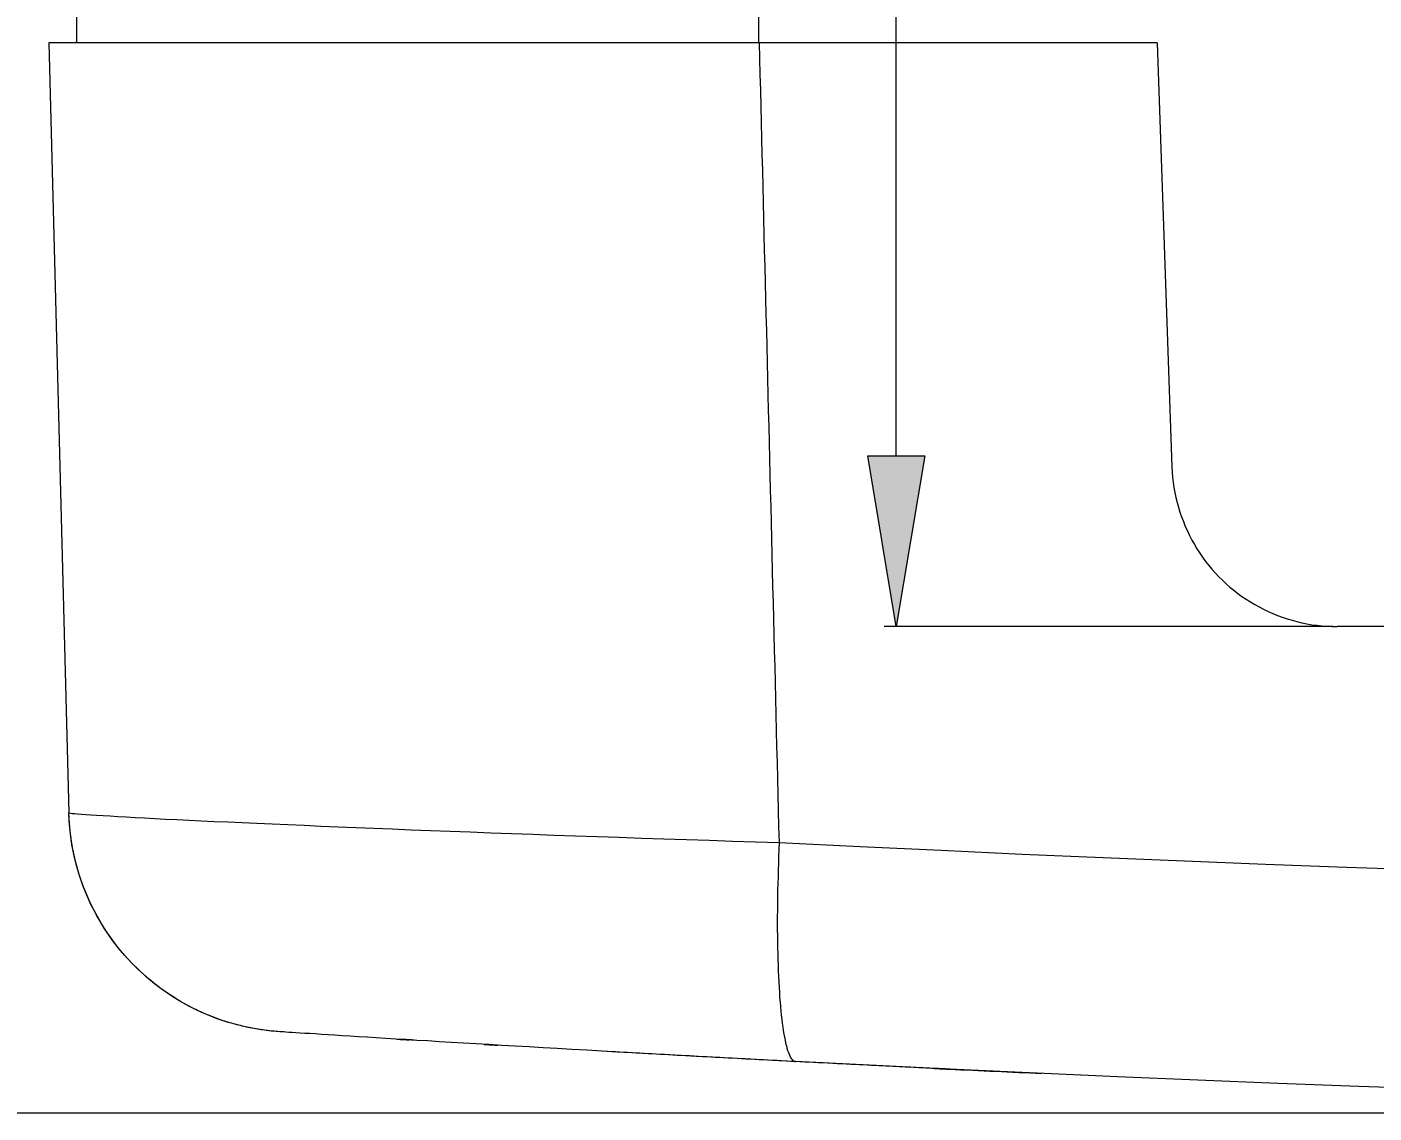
# Model space of a CAD drawing. Header units: inches. Extents: x 0 to 40, y 35.9 to 64.1.
# Drawn here: x 5.09 to 6.418, y 55.698 to 56.769 of the extents above; entities that cross this region are included whole.
import ezdxf

# ---------------------------------------------------------------- set-up
doc = ezdxf.new("R2010")
doc.units = ezdxf.units.IN
doc.header["$MEASUREMENT"] = 0
doc.layers.add('2', color=7, linetype='Continuous')

# ---------------------------------------------------------------- blocks, each defined once
blk = doc.blocks.new('block 739')
at = {"layer": '2', "color": 7, "lineweight": 18, "true_color": 0xffffff}
blk.add_lwpolyline([(9.2768, 56.1775), (6.3813, 56.1775)], dxfattribs=at)
blk = doc.blocks.new('block 742')
at = {"layer": '2', "color": 7, "lineweight": 18, "true_color": 0xffffff}
blk.add_lwpolyline([(6.0117, 56.753), (5.8117, 56.753)], dxfattribs=at)
blk = doc.blocks.new('block 754')
at = {"layer": '2', "color": 7, "lineweight": 18, "true_color": 0xffffff}
blk.add_lwpolyline([(5.1115, 56.753), (5.1313, 55.994)], dxfattribs=at)
blk = doc.blocks.new('block 755')
at = {"layer": '2', "color": 7, "lineweight": 18, "true_color": 0xffffff}
blk.add_lwpolyline([(6.2038, 56.753), (6.2184, 56.3349)], dxfattribs=at)
blk = doc.blocks.new('block 757')
at = {"layer": '2', "color": 7, "lineweight": 18, "true_color": 0xffffff}
blk.add_lwpolyline([(5.8117, 56.753), (5.1115, 56.753)], dxfattribs=at)
blk = doc.blocks.new('block 1086')
at = {"layer": '2', "color": 80, "lineweight": 18, "true_color": 0x3fff00}
blk.add_open_spline([(5.2549, 55.8007), (5.1811, 55.8372), (5.1335, 55.9116), (5.1313, 55.994)], degree=3, dxfattribs=at)
blk = doc.blocks.new('block 1087')
at = {"layer": '2', "color": 7, "lineweight": 18, "true_color": 0xffffff}
blk.add_open_spline([(5.3391, 55.7781), (5.2244, 55.7855), (5.1343, 55.8791), (5.1313, 55.994)], degree=3, dxfattribs=at)
blk = doc.blocks.new('block 1128')
at = {"layer": '2', "color": 80, "lineweight": 18, "true_color": 0x3fff00}
blk.add_open_spline([(5.9991, 55.7412), (6.0295, 55.7398), (6.0598, 55.7384), (6.0902, 55.737)], degree=3, dxfattribs=at)
blk = doc.blocks.new('block 1221')
at = {"layer": '2', "color": 7, "lineweight": 18, "true_color": 0xffffff}
blk.add_lwpolyline([(5.8113, 56.753), (5.8113, 56.7536), (5.8113, 56.7542), (5.8113, 56.7549), (5.8113, 56.7555), (5.8113, 56.7562), (5.8113, 56.7568), (5.8113, 56.7574), (5.8113, 56.7581), (5.8113, 56.7587), (5.8113, 56.7594), (5.8113, 56.76), (5.8113, 56.7606), (5.8113, 56.7613), (5.8113, 56.7619), (5.8113, 56.7626), (5.8113, 56.7632), (5.8113, 56.7638), (5.8113, 56.7645), (5.8113, 56.7651), (5.8113, 56.7658), (5.8113, 56.7664), (5.8113, 56.767), (5.8113, 56.7677), (5.8113, 56.7683), (5.8113, 56.769), (5.8113, 56.7696), (5.8113, 56.7702), (5.8113, 56.7709), (5.8113, 56.7715), (5.8113, 56.7722), (5.8113, 56.7728), (5.8113, 56.7734), (5.8113, 56.7741), (5.8113, 56.7747), (5.8113, 56.7753), (5.8113, 56.776), (5.8113, 56.7766), (5.8113, 56.7773), (5.8113, 56.7779), (5.8113, 56.7785), (5.8113, 56.7792), (5.8113, 56.7798), (5.8113, 56.7805), (5.8113, 56.7811), (5.8113, 56.7818), (5.8113, 56.7824), (5.8113, 56.783), (5.8113, 56.7837), (5.8113, 56.7843), (5.8113, 56.7849)], dxfattribs=at)
blk = doc.blocks.new('block 1222')
at = {"layer": '2', "color": 7, "lineweight": 18, "true_color": 0xffffff}
blk.add_lwpolyline([(6.4817, 55.7214), (6.4025, 55.7242), (6.3232, 55.7272), (6.2439, 55.7304), (6.1647, 55.7337), (6.0854, 55.7372), (6.0061, 55.7409), (5.9268, 55.7447), (5.8476, 55.7487)], dxfattribs=at)
blk = doc.blocks.new('block 1223')
at = {"layer": '2', "color": 80, "lineweight": 18, "true_color": 0x3fff00}
blk.add_lwpolyline([(5.9991, 55.7412), (5.9989, 55.7412), (5.9985, 55.7412), (5.9981, 55.7412), (5.9976, 55.7413), (5.9969, 55.7413), (5.9962, 55.7413), (5.9954, 55.7414), (5.9945, 55.7414), (5.9934, 55.7415), (5.9923, 55.7415), (5.9911, 55.7416), (5.9898, 55.7416), (5.9884, 55.7417), (5.9869, 55.7418), (5.9853, 55.7419), (5.9835, 55.7419), (5.9817, 55.742), (5.9798, 55.7421), (5.9778, 55.7422), (5.9757, 55.7423), (5.9736, 55.7424), (5.9713, 55.7425), (5.9689, 55.7426), (5.9664, 55.7427), (5.9639, 55.7429), (5.9612, 55.743), (5.9584, 55.7431), (5.9556, 55.7433), (5.9527, 55.7434), (5.9496, 55.7436), (5.9465, 55.7437), (5.9433, 55.7439), (5.94, 55.744), (5.9366, 55.7442), (5.9331, 55.7444), (5.9295, 55.7446), (5.9258, 55.7447), (5.922, 55.7449), (5.9182, 55.7451), (5.9142, 55.7453), (5.9102, 55.7455), (5.906, 55.7457), (5.9018, 55.7459), (5.8975, 55.7462), (5.8931, 55.7464), (5.8886, 55.7466), (5.8841, 55.7468), (5.8794, 55.7471), (5.8746, 55.7473), (5.8698, 55.7475)], dxfattribs=at)
blk = doc.blocks.new('block 1224')
at = {"layer": '2', "color": 80, "lineweight": 18, "true_color": 0x3fff00}
blk.add_open_spline([(5.4548, 55.7708), (5.455, 55.7708), (5.4551, 55.7708), (5.4551, 55.7708), (5.4553, 55.7708), (5.4554, 55.7708), (5.4554, 55.7708), (5.4555, 55.7708), (5.4557, 55.7708), (5.4557, 55.7708), (5.4559, 55.7708), (5.456, 55.7708), (5.456, 55.7708), (5.4562, 55.7707), (5.4564, 55.7707), (5.4564, 55.7707), (5.4564, 55.7707), (5.4566, 55.7707), (5.4566, 55.7707), (5.4566, 55.7707), (5.4568, 55.7707), (5.4568, 55.7707), (5.4568, 55.7707), (5.4569, 55.7707), (5.4569, 55.7707), (5.4569, 55.7707), (5.4571, 55.7707), (5.4571, 55.7707), (5.4571, 55.7707), (5.4573, 55.7707), (5.4573, 55.7707), (5.4573, 55.7707), (5.4575, 55.7707), (5.4575, 55.7707), (5.4575, 55.7707), (5.4577, 55.7707), (5.4577, 55.7707), (5.4577, 55.7707), (5.4579, 55.7706), (5.4579, 55.7706), (5.4579, 55.7706), (5.4582, 55.7706), (5.4582, 55.7706), (5.4582, 55.7706), (5.4584, 55.7706), (5.4584, 55.7706), (5.4584, 55.7706), (5.4586, 55.7706), (5.4586, 55.7706), (5.4586, 55.7706), (5.4588, 55.7706), (5.4588, 55.7706), (5.4588, 55.7706), (5.459, 55.7706), (5.459, 55.7706), (5.459, 55.7706), (5.4593, 55.7705), (5.4593, 55.7705), (5.4593, 55.7705), (5.4595, 55.7705), (5.4595, 55.7705), (5.4595, 55.7705), (5.4598, 55.7705), (5.4598, 55.7705), (5.4598, 55.7705), (5.46, 55.7705), (5.46, 55.7705), (5.46, 55.7705), (5.4603, 55.7705), (5.4603, 55.7705), (5.4603, 55.7705), (5.4605, 55.7705), (5.4605, 55.7705), (5.4605, 55.7705), (5.4608, 55.7704), (5.4608, 55.7704), (5.4608, 55.7704), (5.461, 55.7704), (5.461, 55.7704), (5.461, 55.7704), (5.4613, 55.7704), (5.4613, 55.7704), (5.4613, 55.7704), (5.4616, 55.7704), (5.4616, 55.7704), (5.4616, 55.7704), (5.4619, 55.7704), (5.4619, 55.7704), (5.4619, 55.7704), (5.4621, 55.7704), (5.4621, 55.7704), (5.4621, 55.7704), (5.4624, 55.7704), (5.4624, 55.7704), (5.4624, 55.7704), (5.4627, 55.7703), (5.4627, 55.7703), (5.4627, 55.7703), (5.463, 55.7703), (5.463, 55.7703), (5.463, 55.7703), (5.4633, 55.7703), (5.4633, 55.7703), (5.4633, 55.7703), (5.4636, 55.7703), (5.4636, 55.7703), (5.4636, 55.7703), (5.4639, 55.7703), (5.4639, 55.7703), (5.4639, 55.7703), (5.4642, 55.7702), (5.4642, 55.7702), (5.4642, 55.7702), (5.4645, 55.7702), (5.4645, 55.7702), (5.4645, 55.7702), (5.4649, 55.7702), (5.4649, 55.7702), (5.4649, 55.7702), (5.4652, 55.7702), (5.4652, 55.7702), (5.4652, 55.7702), (5.4655, 55.7702), (5.4655, 55.7702), (5.4655, 55.7702), (5.4658, 55.7701), (5.4658, 55.7701), (5.4658, 55.7701), (5.4662, 55.7701), (5.4662, 55.7701), (5.4662, 55.7701), (5.4665, 55.7701), (5.4665, 55.7701), (5.4665, 55.7701), (5.4668, 55.7701), (5.4668, 55.7701)], degree=3, knots=[0, 0, 0, 0, 1, 1, 1, 2, 2, 2, 3, 3, 3, 4, 4, 4, 5, 5, 5, 6, 6, 6, 7, 7, 7, 8, 8, 8, 9, 9, 9, 10, 10, 10, 11, 11, 11, 12, 12, 12, 13, 13, 13, 14, 14, 14, 15, 15, 15, 16, 16, 16, 17, 17, 17, 18, 18, 18, 19, 19, 19, 20, 20, 20, 21, 21, 21, 22, 22, 22, 23, 23, 23, 24, 24, 24, 25, 25, 25, 26, 26, 26, 27, 27, 27, 28, 28, 28, 29, 29, 29, 30, 30, 30, 31, 31, 31, 32, 32, 32, 33, 33, 33, 34, 34, 34, 35, 35, 35, 36, 36, 36, 37, 37, 37, 38, 38, 38, 39, 39, 39, 40, 40, 40, 41, 41, 41, 42, 42, 42, 43, 43, 43, 44, 44, 44, 45, 45, 45, 45], dxfattribs=at)
blk = doc.blocks.new('block 1225')
at = {"layer": '2', "color": 80, "lineweight": 18, "true_color": 0x3fff00}
blk.add_lwpolyline([(5.8698, 55.7475), (5.8652, 55.7478), (5.8607, 55.748), (5.8562, 55.7482), (5.8517, 55.7485), (5.8472, 55.7487), (5.8427, 55.7489), (5.8382, 55.7492), (5.8337, 55.7494), (5.8293, 55.7496), (5.8248, 55.7498), (5.8204, 55.7501), (5.816, 55.7503), (5.8116, 55.7505), (5.8072, 55.7508), (5.8029, 55.751), (5.7985, 55.7512), (5.7942, 55.7514), (5.7899, 55.7517), (5.7855, 55.7519), (5.7812, 55.7521), (5.777, 55.7524), (5.7727, 55.7526), (5.7684, 55.7528), (5.7642, 55.753), (5.7599, 55.7533), (5.7557, 55.7535), (5.7515, 55.7537), (5.7473, 55.7539), (5.7431, 55.7542), (5.739, 55.7544), (5.7348, 55.7546), (5.7307, 55.7548), (5.7265, 55.7551), (5.7224, 55.7553), (5.7183, 55.7555), (5.7142, 55.7557), (5.7102, 55.756), (5.7061, 55.7562), (5.7021, 55.7564), (5.698, 55.7566), (5.694, 55.7569), (5.69, 55.7571), (5.686, 55.7573), (5.682, 55.7575), (5.6781, 55.7577), (5.6741, 55.758), (5.6702, 55.7582), (5.6663, 55.7584), (5.6623, 55.7586), (5.6584, 55.7588)], dxfattribs=at)
blk = doc.blocks.new('block 1226')
at = {"layer": '2', "color": 80, "lineweight": 18, "true_color": 0x3fff00}
blk.add_open_spline([(5.4717, 55.7698), (5.4716, 55.7698), (5.4715, 55.7698), (5.4715, 55.7698), (5.4714, 55.7698), (5.4713, 55.7698), (5.4713, 55.7698), (5.4712, 55.7698), (5.4711, 55.7698), (5.4711, 55.7698), (5.471, 55.7698), (5.4709, 55.7698), (5.4709, 55.7698), (5.4708, 55.7698), (5.4707, 55.7698), (5.4707, 55.7698), (5.4706, 55.7699), (5.4705, 55.7699), (5.4705, 55.7699), (5.4704, 55.7699), (5.4703, 55.7699), (5.4703, 55.7699), (5.4702, 55.7699), (5.4701, 55.7699), (5.4701, 55.7699), (5.4701, 55.7699), (5.47, 55.7699), (5.47, 55.7699), (5.4698, 55.7699), (5.4698, 55.7699), (5.4698, 55.7699), (5.4697, 55.7699), (5.4696, 55.7699), (5.4696, 55.7699), (5.4695, 55.7699), (5.4694, 55.7699), (5.4694, 55.7699), (5.4693, 55.7699), (5.4692, 55.7699), (5.4692, 55.7699), (5.4691, 55.7699), (5.469, 55.77), (5.469, 55.77), (5.4689, 55.77), (5.4688, 55.77), (5.4688, 55.77), (5.4687, 55.77), (5.4686, 55.77), (5.4686, 55.77), (5.4685, 55.77), (5.4684, 55.77), (5.4684, 55.77), (5.4683, 55.77), (5.4682, 55.77), (5.4682, 55.77), (5.4681, 55.77), (5.468, 55.77), (5.468, 55.77), (5.4679, 55.77), (5.4678, 55.77), (5.4678, 55.77), (5.4677, 55.77), (5.4676, 55.77), (5.4676, 55.77), (5.4675, 55.77), (5.4674, 55.77), (5.4674, 55.77), (5.4673, 55.77), (5.4672, 55.7701), (5.4672, 55.7701), (5.4671, 55.7701), (5.467, 55.7701), (5.467, 55.7701), (5.467, 55.7701), (5.4668, 55.7701), (5.4668, 55.7701)], degree=3, knots=[0, 0, 0, 0, 1, 1, 1, 2, 2, 2, 3, 3, 3, 4, 4, 4, 5, 5, 5, 6, 6, 6, 7, 7, 7, 8, 8, 8, 9, 9, 9, 10, 10, 10, 11, 11, 11, 12, 12, 12, 13, 13, 13, 14, 14, 14, 15, 15, 15, 16, 16, 16, 17, 17, 17, 18, 18, 18, 19, 19, 19, 20, 20, 20, 21, 21, 21, 22, 22, 22, 23, 23, 23, 24, 24, 24, 25, 25, 25, 25], dxfattribs=at)
blk = doc.blocks.new('block 1227')
at = {"layer": '2', "color": 80, "lineweight": 18, "true_color": 0x3fff00}
blk.add_lwpolyline([(5.3391, 55.7781), (5.3374, 55.7782), (5.3358, 55.7784), (5.3341, 55.7785), (5.3324, 55.7786), (5.3308, 55.7788), (5.3291, 55.779), (5.3274, 55.7792), (5.3258, 55.7794), (5.3241, 55.7796), (5.3224, 55.7799), (5.3207, 55.7801), (5.319, 55.7804), (5.3173, 55.7806), (5.3156, 55.7809), (5.3139, 55.7812), (5.3122, 55.7815), (5.3105, 55.7819), (5.3088, 55.7822), (5.3071, 55.7826), (5.3054, 55.783), (5.3037, 55.7833), (5.302, 55.7837), (5.3003, 55.7841), (5.2986, 55.7846), (5.2969, 55.785), (5.2952, 55.7855), (5.2935, 55.7859), (5.2918, 55.7864), (5.2901, 55.7869), (5.2884, 55.7874), (5.2867, 55.788), (5.285, 55.7885), (5.2833, 55.789), (5.2816, 55.7896), (5.2799, 55.7902), (5.2782, 55.7908), (5.2765, 55.7914), (5.2748, 55.792), (5.2731, 55.7927), (5.2715, 55.7933), (5.2698, 55.794), (5.2681, 55.7947), (5.2664, 55.7954), (5.2648, 55.7961), (5.2631, 55.7968), (5.2615, 55.7976), (5.2598, 55.7983), (5.2582, 55.7991), (5.2565, 55.7999), (5.2549, 55.8007)], dxfattribs=at)
blk = doc.blocks.new('block 1228')
at = {"layer": '2', "color": 7, "lineweight": 18, "true_color": 0xffffff}
blk.add_lwpolyline([(5.9845, 55.7419), (5.9849, 55.7419), (5.9852, 55.7419), (5.9855, 55.7419), (5.9858, 55.7418), (5.9861, 55.7418), (5.9864, 55.7418), (5.9867, 55.7418), (5.987, 55.7418), (5.9873, 55.7418), (5.9876, 55.7417), (5.988, 55.7417), (5.9883, 55.7417), (5.9886, 55.7417), (5.9889, 55.7417), (5.9892, 55.7417), (5.9895, 55.7417), (5.9898, 55.7416), (5.9901, 55.7416), (5.9904, 55.7416), (5.9907, 55.7416), (5.991, 55.7416), (5.9913, 55.7416), (5.9916, 55.7416), (5.992, 55.7415), (5.9923, 55.7415), (5.9926, 55.7415), (5.9929, 55.7415), (5.9932, 55.7415), (5.9935, 55.7415), (5.9938, 55.7415), (5.9941, 55.7414), (5.9944, 55.7414), (5.9947, 55.7414), (5.995, 55.7414), (5.9953, 55.7414), (5.9956, 55.7414), (5.9959, 55.7414), (5.9962, 55.7413), (5.9965, 55.7413), (5.9968, 55.7413), (5.9971, 55.7413), (5.9974, 55.7413), (5.9977, 55.7413), (5.998, 55.7413), (5.9983, 55.7412), (5.9986, 55.7412), (5.9989, 55.7412), (5.9992, 55.7412), (5.9995, 55.7412), (5.9998, 55.7412)], dxfattribs=at)
blk = doc.blocks.new('block 1230')
at = {"layer": '2', "color": 7, "lineweight": 18, "true_color": 0xffffff}
blk.add_lwpolyline([(5.1392, 56.753), (5.1392, 56.7536), (5.1392, 56.7542), (5.1392, 56.7549), (5.1392, 56.7555), (5.1392, 56.7562), (5.1392, 56.7568), (5.1392, 56.7574), (5.1392, 56.7581), (5.1392, 56.7587), (5.1392, 56.7594), (5.1392, 56.76), (5.1392, 56.7606), (5.1392, 56.7613), (5.1392, 56.7619), (5.1392, 56.7626), (5.1392, 56.7632), (5.1392, 56.7638), (5.1392, 56.7645), (5.1392, 56.7651), (5.1392, 56.7658), (5.1392, 56.7664), (5.1392, 56.767), (5.1392, 56.7677), (5.1392, 56.7683), (5.1392, 56.769), (5.1392, 56.7696), (5.1392, 56.7702), (5.1392, 56.7709), (5.1392, 56.7715), (5.1392, 56.7722), (5.1392, 56.7728), (5.1392, 56.7734), (5.1392, 56.7741), (5.1392, 56.7747), (5.1392, 56.7753), (5.1392, 56.776), (5.1392, 56.7766), (5.1392, 56.7773), (5.1392, 56.7779), (5.1392, 56.7785), (5.1392, 56.7792), (5.1392, 56.7798), (5.1392, 56.7805), (5.1392, 56.7811), (5.1392, 56.7818), (5.1392, 56.7824), (5.1392, 56.783), (5.1392, 56.7837), (5.1392, 56.7843), (5.1392, 56.7849)], dxfattribs=at)
blk = doc.blocks.new('block 1243')
at = {"layer": '2', "color": 7, "lineweight": 18, "true_color": 0xffffff}
blk.add_lwpolyline([(5.1313, 55.994), (5.1317, 55.9938), (5.1327, 55.9936), (5.1344, 55.9934), (5.1368, 55.9931), (5.1399, 55.9929), (5.1436, 55.9926), (5.148, 55.9923), (5.153, 55.9919), (5.1587, 55.9916), (5.165, 55.9912), (5.172, 55.9908), (5.1795, 55.9903), (5.1877, 55.9899), (5.1965, 55.9894), (5.2059, 55.9889), (5.2159, 55.9884), (5.2265, 55.9878), (5.2376, 55.9873), (5.2494, 55.9867), (5.2617, 55.9861), (5.2745, 55.9855), (5.288, 55.9849), (5.302, 55.9843), (5.3165, 55.9836), (5.3316, 55.983), (5.3471, 55.9823), (5.3632, 55.9816), (5.3797, 55.9809), (5.3966, 55.9802), (5.414, 55.9795), (5.4318, 55.9788), (5.45, 55.978), (5.4686, 55.9773), (5.4877, 55.9765), (5.5071, 55.9758), (5.5269, 55.9751), (5.5471, 55.9743), (5.5676, 55.9735), (5.5884, 55.9728), (5.6094, 55.972), (5.6306, 55.9713), (5.6521, 55.9705), (5.6738, 55.9698), (5.6957, 55.969), (5.7178, 55.9683), (5.7401, 55.9676), (5.7626, 55.9668), (5.7853, 55.9661), (5.8081, 55.9654), (5.8312, 55.9647)], dxfattribs=at)
blk = doc.blocks.new('block 1244')
at = {"layer": '2', "color": 7, "lineweight": 18, "true_color": 0xffffff}
blk.add_lwpolyline([(5.8312, 55.9647), (5.9111, 55.9608), (5.991, 55.957), (6.0709, 55.9533), (6.1508, 55.9498), (6.2307, 55.9465), (6.3107, 55.9434), (6.3906, 55.9404), (6.4705, 55.9376)], dxfattribs=at)
blk = doc.blocks.new('block 1245')
at = {"layer": '2', "color": 7, "lineweight": 18, "true_color": 0xffffff}
blk.add_lwpolyline([(5.8314, 55.9647), (5.8311, 55.9579), (5.8308, 55.9511), (5.8306, 55.9443), (5.8304, 55.9376), (5.8302, 55.9308), (5.83, 55.9241), (5.8298, 55.9175), (5.8297, 55.9109), (5.8296, 55.9044), (5.8296, 55.8979), (5.8295, 55.8915), (5.8295, 55.8852), (5.8295, 55.8789), (5.8296, 55.8727), (5.8296, 55.8666), (5.8297, 55.8607), (5.8299, 55.8548), (5.83, 55.849), (5.8302, 55.8433), (5.8304, 55.8378), (5.8306, 55.8324), (5.8309, 55.8271), (5.8312, 55.822), (5.8315, 55.817), (5.8318, 55.8121), (5.8322, 55.8074), (5.8326, 55.8029), (5.833, 55.7985), (5.8334, 55.7943), (5.8339, 55.7903), (5.8344, 55.7864), (5.8349, 55.7827), (5.8354, 55.7792), (5.836, 55.7758), (5.8365, 55.7727), (5.8371, 55.7697), (5.8377, 55.7669), (5.8384, 55.7643), (5.839, 55.7619), (5.8397, 55.7597), (5.8404, 55.7577), (5.8411, 55.7559), (5.8418, 55.7542), (5.8426, 55.7528), (5.8433, 55.7516), (5.8441, 55.7506), (5.8449, 55.7498), (5.8457, 55.7492), (5.8465, 55.7488), (5.8473, 55.7487)], dxfattribs=at)
blk = doc.blocks.new('block 1247')
at = {"layer": '2', "color": 7, "lineweight": 18, "true_color": 0xffffff}
blk.add_lwpolyline([(5.8476, 55.7487), (5.8309, 55.7495), (5.8143, 55.7504), (5.7979, 55.7513), (5.7816, 55.7521), (5.7655, 55.753), (5.7495, 55.7538), (5.7336, 55.7547), (5.7179, 55.7555), (5.7023, 55.7564), (5.6869, 55.7573), (5.6717, 55.7581), (5.6566, 55.7589), (5.6417, 55.7598), (5.6271, 55.7606), (5.6127, 55.7614), (5.5986, 55.7622), (5.5848, 55.7631), (5.5713, 55.7638), (5.558, 55.7646), (5.5451, 55.7654), (5.5324, 55.7661), (5.5201, 55.7669), (5.5081, 55.7676), (5.4965, 55.7683), (5.4851, 55.769), (5.4742, 55.7696), (5.4636, 55.7703), (5.4534, 55.7709), (5.4436, 55.7715), (5.4342, 55.7721), (5.4252, 55.7727), (5.4167, 55.7732), (5.4085, 55.7737), (5.4008, 55.7742), (5.3935, 55.7746), (5.3867, 55.7751), (5.3802, 55.7755), (5.3743, 55.7759), (5.3688, 55.7762), (5.3637, 55.7765), (5.3591, 55.7768), (5.3549, 55.7771), (5.3513, 55.7773), (5.3481, 55.7775), (5.3453, 55.7777), (5.3431, 55.7779), (5.3413, 55.778), (5.3401, 55.778), (5.3393, 55.7781), (5.3391, 55.7781)], dxfattribs=at)
blk = doc.blocks.new('block 1255')
at = {"layer": '2', "color": 7, "lineweight": 18, "true_color": 0xffffff}
blk.add_lwpolyline([(6.2184, 56.3349), (6.2186, 56.3298), (6.2191, 56.3248), (6.2196, 56.3197), (6.2204, 56.3148), (6.2212, 56.3098), (6.2223, 56.3049), (6.2235, 56.3), (6.2248, 56.2952), (6.2263, 56.2904), (6.2279, 56.2856), (6.2297, 56.281), (6.2316, 56.2763), (6.2336, 56.2718), (6.2358, 56.2672), (6.2381, 56.2628), (6.2405, 56.2585), (6.2431, 56.2542), (6.2458, 56.25), (6.2487, 56.2459), (6.2516, 56.2418), (6.2547, 56.2379), (6.2579, 56.2341), (6.2612, 56.2303), (6.2646, 56.2267), (6.2681, 56.2232), (6.2718, 56.2198), (6.2756, 56.2165), (6.2794, 56.2133), (6.2834, 56.2102), (6.2874, 56.2073), (6.2915, 56.2045), (6.2957, 56.2018), (6.3, 56.1993), (6.3044, 56.1969), (6.3088, 56.1946), (6.3133, 56.1925), (6.3179, 56.1904), (6.3226, 56.1886), (6.3272, 56.1868), (6.332, 56.1852), (6.3368, 56.1838), (6.3416, 56.1825), (6.3465, 56.1813), (6.3514, 56.1803), (6.3563, 56.1794), (6.3613, 56.1788), (6.3663, 56.1782), (6.3713, 56.1778), (6.3763, 56.1776), (6.3813, 56.1775)], dxfattribs=at)
blk = doc.blocks.new('block 1256')
at = {"layer": '2', "color": 7, "lineweight": 18, "true_color": 0xffffff}
blk.add_lwpolyline([(5.8116, 56.7535), (5.812, 56.7377), (5.8124, 56.7219), (5.8128, 56.7062), (5.8132, 56.6904), (5.8136, 56.6746), (5.814, 56.6588), (5.8144, 56.6431), (5.8148, 56.6273), (5.8151, 56.6115), (5.8155, 56.5957), (5.8159, 56.58), (5.8163, 56.5642), (5.8167, 56.5484), (5.8171, 56.5326), (5.8175, 56.5169), (5.8179, 56.5011), (5.8183, 56.4853), (5.8187, 56.4695), (5.8191, 56.4537), (5.8195, 56.438), (5.8199, 56.4222), (5.8202, 56.4064), (5.8206, 56.3906), (5.821, 56.3749), (5.8214, 56.3591), (5.8218, 56.3433), (5.8222, 56.3276), (5.8226, 56.3118), (5.823, 56.296), (5.8234, 56.2802), (5.8237, 56.2644), (5.8241, 56.2487), (5.8245, 56.2329), (5.8249, 56.2171), (5.8253, 56.2013), (5.8257, 56.1856), (5.8261, 56.1698), (5.8265, 56.154), (5.8269, 56.1382), (5.8273, 56.1225), (5.8277, 56.1067), (5.8281, 56.0909), (5.8284, 56.0751), (5.8288, 56.0594), (5.8292, 56.0436), (5.8296, 56.0278), (5.83, 56.012), (5.8304, 55.9963), (5.8308, 55.9805), (5.8312, 55.9647)], dxfattribs=at)
blk = doc.blocks.new('block 1259')
at = {"layer": '2', "color": 7, "lineweight": 18, "true_color": 0xffffff}
blk.add_open_spline([(5.5407, 55.7656), (5.5408, 55.7656), (5.5409, 55.7656), (5.5409, 55.7656), (5.541, 55.7656), (5.5411, 55.7656), (5.5411, 55.7656), (5.5412, 55.7656), (5.5413, 55.7656), (5.5413, 55.7656), (5.5414, 55.7656), (5.5415, 55.7656), (5.5415, 55.7656), (5.5416, 55.7656), (5.5417, 55.7656), (5.5417, 55.7656), (5.5418, 55.7656), (5.5419, 55.7656), (5.5419, 55.7656), (5.542, 55.7656), (5.5421, 55.7656), (5.5421, 55.7656), (5.5422, 55.7656), (5.5423, 55.7655), (5.5423, 55.7655), (5.5425, 55.7655), (5.5425, 55.7655), (5.5425, 55.7655), (5.5427, 55.7655), (5.5427, 55.7655), (5.5427, 55.7655), (5.5429, 55.7655), (5.5429, 55.7655), (5.5429, 55.7655), (5.5431, 55.7655), (5.5432, 55.7655), (5.5432, 55.7655), (5.5433, 55.7655), (5.5434, 55.7655), (5.5434, 55.7655), (5.5435, 55.7655), (5.5436, 55.7655), (5.5436, 55.7655), (5.5437, 55.7655), (5.5438, 55.7655), (5.5438, 55.7655), (5.5439, 55.7655), (5.544, 55.7655), (5.544, 55.7655)], degree=3, knots=[0, 0, 0, 0, 1, 1, 1, 2, 2, 2, 3, 3, 3, 4, 4, 4, 5, 5, 5, 6, 6, 6, 7, 7, 7, 8, 8, 8, 9, 9, 9, 10, 10, 10, 11, 11, 11, 12, 12, 12, 13, 13, 13, 14, 14, 14, 15, 15, 15, 16, 16, 16, 16], dxfattribs=at)
blk = doc.blocks.new('block 1260')
at = {"layer": '2', "color": 7, "lineweight": 18, "true_color": 0xffffff}
blk.add_lwpolyline([(6.2038, 56.753), (6.1999, 56.753), (6.1961, 56.753), (6.1922, 56.753), (6.1884, 56.753), (6.1846, 56.753), (6.1807, 56.753), (6.1769, 56.753), (6.173, 56.753), (6.1692, 56.753), (6.1653, 56.753), (6.1615, 56.753), (6.1577, 56.753), (6.1538, 56.753), (6.15, 56.753), (6.1461, 56.753), (6.1423, 56.753), (6.1385, 56.753), (6.1346, 56.753), (6.1308, 56.753), (6.1269, 56.753), (6.1231, 56.753), (6.1192, 56.753), (6.1154, 56.753), (6.1116, 56.753), (6.1077, 56.753), (6.1039, 56.753), (6.1, 56.753), (6.0962, 56.753), (6.0924, 56.753), (6.0885, 56.753), (6.0847, 56.753), (6.0808, 56.753), (6.077, 56.753), (6.0732, 56.753), (6.0693, 56.753), (6.0655, 56.753), (6.0616, 56.753), (6.0578, 56.753), (6.0539, 56.753), (6.0501, 56.753), (6.0463, 56.753), (6.0424, 56.753), (6.0386, 56.753), (6.0347, 56.753), (6.0309, 56.753), (6.0271, 56.753), (6.0232, 56.753), (6.0194, 56.753), (6.0156, 56.753), (6.0117, 56.753)], dxfattribs=at)
blk = doc.blocks.new('block 1261')
at = {"layer": '2', "color": 7, "lineweight": 18, "true_color": 0xffffff}
blk.add_lwpolyline([(5.5441, 55.7654), (5.5443, 55.7654), (5.5445, 55.7654), (5.5447, 55.7654), (5.5449, 55.7654), (5.5451, 55.7654), (5.5453, 55.7654), (5.5455, 55.7653), (5.5457, 55.7653), (5.5458, 55.7653), (5.546, 55.7653), (5.5462, 55.7653), (5.5464, 55.7653), (5.5466, 55.7653), (5.5468, 55.7653), (5.547, 55.7653), (5.5472, 55.7652), (5.5474, 55.7652), (5.5476, 55.7652), (5.5478, 55.7652), (5.548, 55.7652), (5.5482, 55.7652), (5.5484, 55.7652), (5.5486, 55.7652), (5.5488, 55.7652), (5.5489, 55.7651), (5.5492, 55.7651), (5.5493, 55.7651), (5.5495, 55.7651), (5.5498, 55.7651), (5.5499, 55.7651), (5.5502, 55.7651), (5.5504, 55.7651), (5.5506, 55.7651), (5.5508, 55.765), (5.551, 55.765), (5.5512, 55.765), (5.5514, 55.765), (5.5516, 55.765), (5.5518, 55.765), (5.552, 55.765), (5.5522, 55.765), (5.5524, 55.765), (5.5526, 55.7649), (5.5529, 55.7649), (5.5531, 55.7649), (5.5533, 55.7649), (5.5535, 55.7649), (5.5537, 55.7649), (5.5539, 55.7649), (5.5542, 55.7648)], dxfattribs=at)
blk = doc.blocks.new('block 3405')
at = {"color": 5, "lineweight": 18, "true_color": 0x0000ff}
blk.add_lwpolyline([(7.8648, 55.6979), (4.4306, 55.6979)], dxfattribs=at)
blk = doc.blocks.new('block 3403')
blk.add_blockref('block 3405', (0, 0))
blk = doc.blocks.new('block 3415')
at = {"color": 5, "lineweight": 18, "true_color": 0x0000ff}
blk.add_lwpolyline([(5.1073, 56.7849), (4.8371, 56.7849)], dxfattribs=at)
blk = doc.blocks.new('block 3416')
at = {"color": 5, "lineweight": 18, "true_color": 0x0000ff}
blk.add_lwpolyline([(4.9682, 57.7633), (4.8371, 57.7633)], dxfattribs=at)
blk = doc.blocks.new('block 3417')
at = {"color": 5, "lineweight": 18, "true_color": 0x0000ff}
blk.add_lwpolyline([(4.8492, 56.6167), (4.8492, 56.4484)], dxfattribs=at)
blk = doc.blocks.new('block 3418')
at = {"color": 5, "lineweight": 18, "true_color": 0x0000ff}
blk.add_lwpolyline([(4.8492, 57.9316), (4.8492, 58.0998)], dxfattribs=at)
blk = doc.blocks.new('block 3419')
at = {"true_color": 0x0000ff}
h = blk.add_hatch(color=5, dxfattribs=at)
h.dxf.hatch_style = 2
h.paths.add_polyline_path([(4.8212, 56.6167), (4.8773, 56.6167), (4.8492, 56.7849)])
at = {"lineweight": 0}
blk.add_lwpolyline([(4.8212, 56.6167), (4.8773, 56.6167), (4.8492, 56.7849), (4.8212, 56.6167)], dxfattribs=at)
blk = doc.blocks.new('block 3420')
at = {"true_color": 0x0000ff}
h = blk.add_hatch(color=5, dxfattribs=at)
h.dxf.hatch_style = 2
h.paths.add_polyline_path([(4.8212, 57.9316), (4.8773, 57.9316), (4.8492, 57.7633)])
at = {"lineweight": 0}
blk.add_lwpolyline([(4.8212, 57.9316), (4.8773, 57.9316), (4.8492, 57.7633), (4.8212, 57.9316)], dxfattribs=at)
blk = doc.blocks.new('block 3421')
at = {"color": 4, "true_color": 0x00ffff, "insert": (5.0159, 56.7688), "char_height": 0.336544, "attachment_point": 7, "rotation": 90}
blk.add_mtext('\\fTxt|b0|i0|c0|p34;\\W1;14.5', dxfattribs=at)
blk = doc.blocks.new('block 3422')
at = {"lineweight": 0}
blk.add_lwpolyline([(5.1115, 56.7849), (5.1115, 56.7849)], dxfattribs=at)
blk = doc.blocks.new('block 3423')
at = {"lineweight": 0}
blk.add_lwpolyline([(4.9724, 57.7633), (4.9724, 57.7633)], dxfattribs=at)
blk = doc.blocks.new('block 3424')
at = {"lineweight": 0}
blk.add_lwpolyline([(4.8492, 57.7633), (4.8492, 57.7633)], dxfattribs=at)
blk = doc.blocks.new('block 3414')
for name in ['block 3418', 'block 3420', 'block 3416', 'block 3424', 'block 3423', 'block 3421', 'block 3419', 'block 3415', 'block 3422', 'block 3417']:
    blk.add_blockref(name, (0, 0))
blk = doc.blocks.new('block 3438')
at = {"color": 5, "lineweight": 18, "true_color": 0x0000ff}
blk.add_lwpolyline([(6.3771, 56.1775), (5.9347, 56.1775)], dxfattribs=at)
blk = doc.blocks.new('block 3439')
at = {"color": 5, "lineweight": 18, "true_color": 0x0000ff}
blk.add_lwpolyline([(5.9468, 56.3457), (5.9468, 57.1602)], dxfattribs=at)
blk = doc.blocks.new('block 3441')
at = {"true_color": 0x0000ff}
h = blk.add_hatch(color=5, dxfattribs=at)
h.dxf.hatch_style = 2
h.paths.add_polyline_path([(5.9187, 56.3457), (5.9748, 56.3457), (5.9468, 56.1775)])
at = {"lineweight": 0}
blk.add_lwpolyline([(5.9187, 56.3457), (5.9748, 56.3457), (5.9468, 56.1775), (5.9187, 56.3457)], dxfattribs=at)
blk = doc.blocks.new('block 3445')
at = {"lineweight": 0}
blk.add_lwpolyline([(6.3813, 56.1775), (6.3813, 56.1775)], dxfattribs=at)
blk = doc.blocks.new('block 3446')
at = {"lineweight": 0}
blk.add_lwpolyline([(5.9468, 56.1775), (5.9468, 56.1775)], dxfattribs=at)
blk = doc.blocks.new('block 3436')
for name in ['block 3439', 'block 3441', 'block 3438', 'block 3446', 'block 3445']:
    blk.add_blockref(name, (0, 0))

msp = doc.modelspace()

# ---------------------------------------------------------------- block references
for name in ['block 3436', 'block 3414', 'block 3403']:
    msp.add_blockref(name, (0, 0))
at = {"layer": '2'}
for name in ['block 1230', 'block 1221', 'block 754', 'block 757', 'block 1256', 'block 742', 'block 1260', 'block 755', 'block 1255', 'block 739', 'block 1086', 'block 1087', 'block 1243', 'block 1245', 'block 1244', 'block 1227', 'block 1247', 'block 1224', 'block 1226', 'block 1259', 'block 1261', 'block 1225', 'block 1222', 'block 1223', 'block 1228', 'block 1128']:
    msp.add_blockref(name, (0, 0), dxfattribs=at)

doc.saveas('drawing.dxf')
